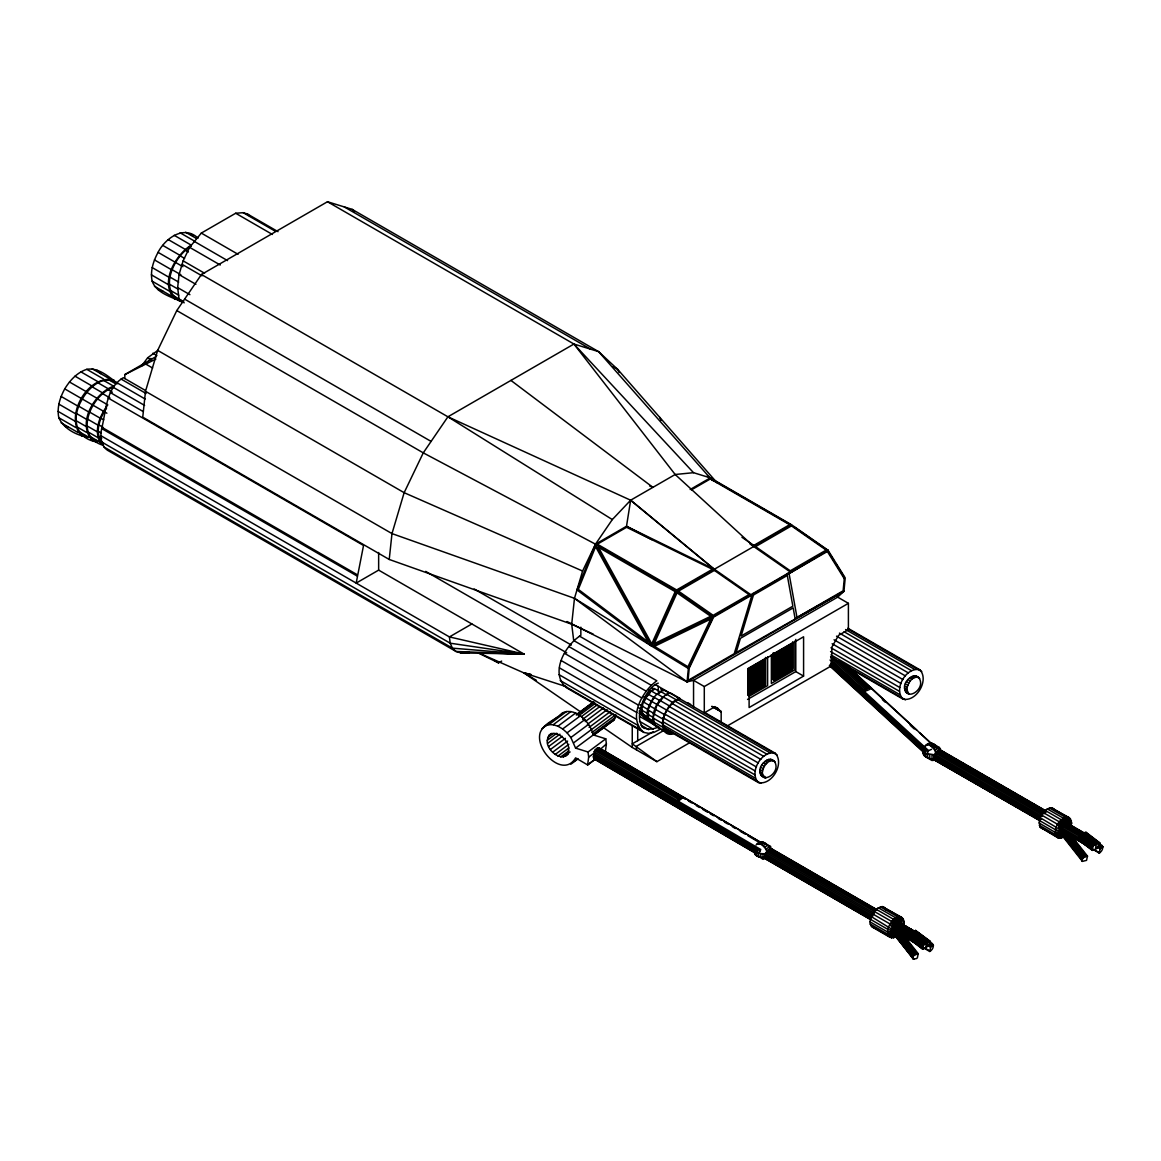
<?xml version="1.0" encoding="UTF-8"?>
<svg xmlns="http://www.w3.org/2000/svg" width="1161" height="1161" viewBox="0 0 1161 1161"><rect width="100%" height="100%" fill="white"/><g stroke="black" fill="none" stroke-linecap="round" stroke-linejoin="round"><path stroke-width="1.5" d="M1082.4 861.375L1081.979 859.866L1083.198 857.834L1087.494 856.136L1086.536 860.359L1082.4 861.375L1060.907 834.019L1062.126 831.087L1083.198 857.834M903.026 925.81L903.984 922.589L901.589 917.292L882.2 906.567L876.004 909.194L872.332 913.751L870.228 919.207L870.228 924.083L872.332 927.102L890.023 937.319L893.694 937.638L893.694 919.41C898.164 913.707 906.407 918.453 903.693 925.186M755.289 853.103L594.055 758.917L593.402 756.464L594.853 752.56L588.671 757.161L587.626 764.91L575.58 757.872C563.404 778.842 534.423 749.991 540.3 732.286C544.233 722.781 555.959 719.791 562.751 712.781C566.829 710.648 571.56 711.33 575.653 713.028C584.375 717.295 590.833 725.581 593.286 734.928L605.766 738.817L606.39 743.983L605.345 751.733M600.803 750.964L600.847 749.861M659.68 729.5L653.991 732.359L648.593 733.346L643.862 732.417L566.437 687.733C549.4 673.22 565.16 644.935 580.848 635.401L580.848 627.172M643.862 732.417C627.027 718.296 642.222 691.056 656.85 680.796L579.441 636.112M928.756 942.253C935.577 942.616 933.72 949.35 929.772 951.469L923.706 948M1042.999 812.424L1059.354 821.857L1061.662 833.003L1061.314 837.995L1057.656 837.676L1040.009 827.038L1039.197 820.348L1041.315 814.891L1044.973 810.334L1051.169 807.693L1069.208 817.663L1071.327 820.667L1071.327 825.544M870.547 919.556L766.275 859.358C762.792 855.875 767.319 848.023 772.065 849.025L893.694 919.41L896.394 924.374L910.935 932.747L914.999 931.543L900.53 923.198L896.394 924.374L893.709 929.642L908.033 937.914L907.931 939.118L871.04 916.464M871.04 925.897L891.721 937.827L893.68 930.89L891.721 921.486L767.987 850.229M716.177 481.786L617.71 369.387L598.597 351.638L352.117 209.343L327.475 201.738L201.434 274.504L176.791 310.567L157.664 350.375L145.502 391.301L391.983 533.596L574.477 598.336L687.08 681.855L688.357 668.475L713.159 616.491L827.996 550.183L845.223 577.902L843.945 591.283L837.662 597.131L693.552 680.346L687.08 681.855L567.032 621.512M1098.146 843.887C1104.982 844.265 1103.139 850.984 1099.162 853.074L1040.009 817.605M89.165 437.131C77.627 436.144 63.608 428.873 58.834 417.757C56.686 407.772 59.98 397.613 64.74 388.877C69.921 380.402 77.076 372.463 86.785 369.329C98.54 367.239 108.8 376.904 117.595 383.391M81.691 435.941C63.362 416.625 88.076 373.813 113.967 380.039M92.662 439.511L96.987 442.007C73.709 438.103 71.59 416.146 82.358 399.05C88.758 387.397 104.388 373.261 117.624 383.696M92.459 440.6C76.423 423.301 94.273 393.216 113.589 386.149L103.489 380.329M89.803 436.347L100.122 442.312L103.445 445.389C72.33 436.362 91.501 394.551 113.343 387.353M100.122 442.312C93.533 429.962 100.107 415.159 107.784 404.884L97.466 398.934M103.068 443.241C93.62 433.561 99.919 417.597 106.594 407.99M108.205 398.049L363.538 545.467L356.18 583.098L378.646 570.124L523.959 654.049L460.656 652.903L455.997 651.466L107.436 450.221C100.151 445.2 100.078 435.114 101.965 427.335C106.159 410.37 106.13 387.73 123.313 377.702L145.183 390.328M176.661 299.088L179.752 300.859C169.738 296.49 156.227 292.441 152.164 281.209C150.016 271.239 153.325 261.08 158.07 252.343C165.167 238.411 183.917 224.595 198.052 238.15M145.502 391.301L142.745 417.162L389.225 559.457L571.705 624.212L593.111 634.066M175.021 299.407C159.115 283.052 175.006 255.478 191.159 245.087L174.208 235.306M182.901 302.397C157.04 292.166 173.294 256.392 191.159 246.19M184.178 302.847L179.055 299.016L177.662 287.609L179.055 274.591L183.133 260.862L189.62 247.337L201.317 233.085L235.683 213.247L243.171 212.681L247.409 213.987L278.03 231.663M389.225 559.457L391.983 533.596L404.144 492.685L423.272 452.863L447.914 416.799L573.94 344.033L598.597 351.638L712.332 480.509M714.552 481.205L710.329 477.868L693.509 472.687L675.18 474.501L630.641 500.217L612.311 519.562L595.491 544.175L582.59 571.038L574.477 598.336L571.705 624.212L573.723 640.756M650.16 721.025C634.762 715.423 643.891 694.467 654.383 688.531L660.565 692.101L658.403 693.668M669.926 733.534C654.789 726.467 667.793 702.347 680.302 698.632L670.144 692.769C659.013 697.021 651.524 709.995 653.396 721.765L673.22 733.215L669.926 733.534C658.635 728.731 641.293 720.546 649.217 705.554C652.032 698.878 656.836 692.377 663.947 689.997L669.999 693.48M642.28 713.725L648.462 717.295L648.462 709.806L642.28 706.236M653.658 716.221L656.647 706.149M758.336 782.543C748.729 772.413 761.674 749.991 775.243 753.242C784.851 763.372 771.905 785.794 758.336 782.543L662.844 727.41M759.962 771.833C758.438 762.704 773.85 752.981 775.954 765.302C777.478 774.431 762.066 784.168 759.962 771.833L762.298 773.182L764.301 777.609M762.298 773.182C762.574 767.45 767.348 759.207 773.952 760.89M902.924 699.082C893.317 688.952 906.277 666.53 919.846 669.781C929.453 679.911 916.493 702.332 902.924 699.082L830.928 657.503M904.564 688.371C903.04 679.243 918.453 669.52 920.557 681.841C922.066 690.969 906.654 700.693 904.564 688.371L906.901 689.721L908.903 694.147M906.901 689.721C907.176 683.989 911.936 675.746 918.554 677.429M929.54 941.136L926.768 943.037L926.188 947.42L929.743 944.923L930.222 941.281L915.463 930.44L909.977 933.749L908.207 937.029L908.642 938.436L922.676 949.176L926.13 947.449L926.725 943.066L912.691 932.327L897.468 923.546L895.813 917.872L878.122 907.655M547.295 740.312C549.733 724.653 570.356 738.962 568.6 749.846C566.147 765.505 545.525 751.196 547.295 740.312L556.83 733.215M594.432 734.695L614.401 719.588L615.823 714.712L591.936 732.489M1095.52 848.735L1096.202 844.337L1098.945 842.552L1099.975 843.278C1100.352 846.993 1094.155 851.231 1091.746 849.808L1078.308 839.49L1080.078 835.369L1086.174 832.408L1099.612 842.712M1040.009 827.038L1059.354 838.198L1061.343 831.232L1055.538 829.781L934.895 760.237C931.064 756.29 939.394 745.739 942.253 752.197M1089.018 846.659L1061.328 830.739C1061.43 827.314 1065.943 821.074 1069.281 824.687L1084.374 833.395M1085.317 833.525C1081.544 830.579 1075.855 840.883 1079.077 840.158M904.201 935.868L918.22 953.66L917.364 957.883L916.232 958.667L913.156 959.001L893.273 932.893L894.463 930.832L913.881 955.459L912.691 957.506L913.156 959.001M929.772 951.469L930.629 947.231L933.299 944.851M1062.242 833.743L1061.314 837.995L1063.432 837.096M1081.979 860.751L1082.4 858.85L1061.343 832.118L1060.907 834.019L1062.126 834.933M1099.162 853.074L1100.12 848.851L1102.747 846.543M754.665 851.245C753.445 856.702 761.297 858.095 765.273 857.369L765.273 853.596L767.305 853.117M771.412 850.055L770.541 846.267L765.273 843.931M923.343 749.904L925.883 753.445L934.257 754.737L934.257 758.51C928.249 760.02 920.528 755.651 923.634 748.613M923.343 753.678L923.634 752.386L829.389 665.587M940.381 748.613L940.381 751.196L939.51 747.394L934.257 745.072M908.033 937.914L910.935 932.747M922.676 949.176L923.155 945.533L926.725 943.066M648.868 708.399L651.698 701.447M1070.645 826.168L1071.603 822.946L1069.208 817.663C1059.935 815.428 1051.097 830.754 1057.656 837.676L1061.343 831.232L1057.656 824.325L1041.315 814.891M752.038 594.65L734.245 653.701L688.067 680.361L689.213 668.214L713.58 617.159L751.922 595.027M753.184 593.373L752.879 594.403L827.996 550.183L791.468 524.714L707.209 476.068M1091.746 849.808L1093.517 845.672L1096.202 844.337L1082.081 833.642M894.536 934.982L893.694 937.638L895.813 936.738M1061.357 831.973L1059.354 838.198L1061.662 833.003M891.721 937.827L893.825 932.152L893.694 937.638L895.116 935.142M759.628 852.116L760.774 849.504L593.706 751.689M201.434 274.504L447.914 416.799L630.641 500.217L626.505 526.267L595.491 544.175L576.988 589.904L651.829 646.242L688.357 668.475M1063.026 834.149L1061.314 837.995L1063.099 835.47M924.475 747.437C927.77 739.862 937.449 743.562 938.959 750.369L935.679 752.255L936.274 754.258M927.537 752.676L928.626 750.645L931.572 749.309M644.021 702.071L645.922 698.109M1070.282 825.616L1071.603 822.946L1069.615 826.458M902.678 924.911L903.984 922.589L902.678 924.838M909.078 935.127L894.623 926.783L893.694 919.41L894.043 928.205L909.078 935.127L895.421 925.477L893.694 919.41C889.282 923.59 884.74 932.254 890.023 937.319L893.68 930.89L890.023 923.967L872.332 913.751M890.023 937.319L893.665 931.006L887.918 929.424L765.592 858.763M141.526 366.107L147.665 357.762L158.157 350.172M678.764 799.566C674.614 803.789 685.614 796.591 682.465 796.823L678.764 799.566L594.577 750.383L595.52 749.266L679.722 798.449M864.582 690.911L864.219 691.448C877.919 687.254 868.443 685.541 864.582 690.911L831.247 660.275M646.75 696.905L650.32 692.464M652.569 700.185L654.296 697.645L648.114 694.089M657.344 704.712L663.221 697.398L657.17 693.915M148.811 360.578L150.901 358.372M888.731 936.114L893.68 930.89L887.628 932.022L869.937 921.805M1056.35 836.471L1061.343 831.232L1055.262 832.379L1038.921 822.946M766.71 858.197L762.995 859.343L758.336 855.947M928.336 744.245L929.308 743.345M756.101 844.99C760.629 838.779 768.277 843.278 769.975 849.228L766.71 851.115C765.172 847.486 761.572 842.567 757.074 844.091M759.367 843.104L760.339 842.204L598.278 747.64M559.849 715.379L562.751 712.781M913.881 955.459L918.22 953.66M542.129 728.557L558.485 716.395M545.031 725.944L548.819 724.653L566.524 711.475M548.819 724.653L553.216 724.74L570.936 711.562M553.216 724.74L557.948 726.205L575.653 713.028M576.567 714.465L593.431 701.926M548.718 735.435L551.446 733.418M576.277 714.944L593.14 702.39M577.365 714.755L594.229 702.202M547.658 737.627L553.1 733.563M578.526 715.858L595.39 703.305M557.948 726.205L562.664 728.963L580.384 715.8M581.284 716.714L596.739 705.206M547.658 743.316L559.921 734.202M582.633 719.37L599.497 706.817M548.718 746.45L562.345 736.321M562.664 728.963L567.076 732.823L584.781 719.646M585.202 721.62L603.473 708.021M550.416 749.484L565.407 738.338M587.408 724.362L607.087 709.719M605.766 738.817L588.046 751.994L575.58 748.105L570.849 737.525L588.569 724.348M552.621 752.226L567.613 741.081M589.091 727.396L610.193 711.708M555.19 754.476L568.817 744.346M573.752 742.735L612.66 713.797M557.948 756.087L568.846 747.974M560.705 756.943L568.875 750.862M592.966 734.129L615.461 717.396M563.274 757.001L570.08 751.936M597.857 731.27L607.696 723.956M575.58 748.105L593.286 734.928M593.315 735.261L614.401 719.588M565.48 756.232L568.193 754.215M573.752 761.601L577.844 758.554M570.849 764.214L577.67 759.134M606.39 743.983L600.629 749.034M596.478 758.322L587.626 764.91L595.549 758.873L594.055 758.917M658.272 683.132C640.814 689.3 626.577 739.412 658.272 727.163L639.74 716.482M827.996 550.183L789.074 573.607L787.956 573.302M1061.343 831.232L1055.538 834.657L1039.197 825.224M893.68 930.89L887.918 934.3L870.228 924.083M124.822 378.559L124.822 374.597L156.14 356.514M124.822 374.597L155.85 359.054M690.171 489.507L710.329 477.868L712.854 480.204M691.448 489.84L710.329 478.942L789.64 524.714L753.823 545.394M471.888 623.95L449.423 636.925L100.847 435.68M478.158 652.946L498.548 662.887L501.654 661.088M712.433 569.282L676.631 589.948L597.349 544.175L626.577 527.297L713.304 569.717M713.434 568.701L630.641 500.217L714.363 569.238L750.877 594.708M791.468 524.714L676.631 591.022L651.829 646.242L574.477 598.336M687.08 681.855L843.945 591.283L736.132 652.598L740.428 638.332L793.166 607.885L795.096 618.552L843.945 591.283M693.552 706.686L693.552 680.346L704.292 686.543L848.401 603.328L848.401 629.683L838.605 635.343L831.886 647.04L831.508 665.775L727.381 725.901M747.713 668.692L765.52 658.403M792.76 642.686L773.473 653.817L772.704 653.382M747.713 669.636L765.52 659.361M792.76 643.629L773.473 654.775L772.704 654.325M747.713 670.594L765.52 660.304M792.76 644.587L773.473 655.718L772.704 655.283L772.704 657.184L773.473 657.634L792.76 646.488M747.713 671.551L765.52 661.262M792.76 645.531L773.473 656.676L772.704 656.241M747.713 672.495L765.52 662.22M747.713 673.453L765.52 663.163M792.76 647.446L773.473 658.577L772.704 658.142M747.713 674.396L765.52 664.121M792.76 648.389L773.473 659.535L772.704 659.085M747.713 675.354L765.52 665.064M792.76 649.347L773.473 660.478L772.704 660.043M747.713 676.312L765.52 666.022M792.76 650.291L773.473 661.436L772.704 661.001L772.704 662.902L773.473 663.337L792.76 652.206M653.266 731.691L632.252 743.824L656.894 761.66L689.59 742.793M747.713 677.255L765.52 666.98M792.76 651.248L773.473 662.394L772.704 661.944M747.713 678.213L765.52 667.923M747.713 679.156L765.52 668.881M792.76 653.15L773.473 664.295L772.704 663.86M747.713 680.114L765.52 669.824M792.76 654.107L773.473 665.238L772.704 664.803M747.713 681.072L765.52 670.782M792.76 655.051L773.473 666.196L772.704 665.761L772.704 667.662L773.473 668.097L792.76 656.966M664.484 730.08L636.46 746.262L636.46 749.875M747.713 682.015L765.52 671.74M792.76 656.009L773.473 667.154L772.704 666.704M747.713 682.973L765.52 672.683M747.713 683.916L765.52 673.641M792.76 657.91L773.473 669.055L772.704 668.62M747.713 684.874L765.52 674.599M792.76 658.867L773.473 670.013L772.704 669.563M747.713 685.832L765.52 675.542M792.76 659.825L773.473 670.956L772.704 670.521M747.713 686.775L765.52 676.5M792.76 660.769L773.473 671.914L772.704 671.464L772.704 673.38L773.473 673.815L792.76 662.67M747.713 687.733L765.52 677.443M792.76 661.726L773.473 672.858L772.704 672.422M747.713 688.691L765.52 678.401M747.713 689.634L765.52 679.359M792.76 663.628L773.473 674.773L772.704 674.323M747.713 690.592L765.52 680.302M792.76 664.585L773.473 675.717L772.704 675.281M747.713 691.535L765.52 681.26M792.76 665.529L773.473 676.674L772.704 676.224L772.704 679.083L773.473 679.533L792.76 668.388M747.713 692.493L765.52 682.204M792.76 666.487L773.473 677.618L772.704 677.182M747.713 693.451L765.52 683.161M792.76 667.43L773.473 678.575L772.704 678.14M747.713 694.394L765.52 684.119M747.713 695.352L765.52 685.063L765.52 657.445M711.867 706.454L721.17 711.693L721.17 722.374M748.83 696.455L767.624 685.585L767.624 656.778M747.539 699.444L795.793 671.595L803.586 676.094L803.586 636.779L749.106 668.228L749.106 707.542L803.586 676.094M925.07 746.131L930.585 742.953M926.043 745.231L932.065 743.098M758.336 843.699L761.601 841.812M759.816 843.844L763.082 841.957M928.785 744.985L930.382 745.652L933.647 743.766M761.398 844.511L764.664 842.625M930.382 745.652L931.964 746.813L935.229 744.927M762.995 845.672L766.26 843.786M931.964 746.813L933.444 748.381L936.709 746.479M764.46 847.24L767.74 845.353M933.444 748.381L934.707 750.238L937.972 748.337M765.738 849.097L769.003 847.211M907.931 939.118L909.324 938.581M610.512 721.866L612.718 721.097M934.707 760.237L931.964 760.484L928.785 758.655M1080.194 839.983L1078.308 839.49M768.176 859.459L766.275 859.358M460.656 652.903L469.697 652.482M765.026 776.52L761.964 776.259M754.374 848.764C755.303 853.422 761.369 854.09 765.273 853.596M681.623 797.027L683.176 797.041L682.465 796.823M489.594 653.048L523.959 654.049L449.423 636.925L450.192 643.194L452.427 648.157L455.997 651.466L523.959 654.049L450.192 643.194L101.617 441.949M511.333 653.033L523.959 654.049L452.427 648.157L103.851 446.912M915.463 930.44L930.614 941.832M530.94 674.483L523.959 672.93L478.405 652.772M530.954 674.614L523.959 672.93L581.821 712.738M158.07 289.611L162.801 291.077M64.74 426.16L67.889 427.132M82.358 434.78L85.377 435.709M93.127 439.438L96.015 440.324M906.552 692.783L907.975 693.233M721.054 711.766L717.774 708.37L714.073 707.238L704.292 712.883L704.292 686.543M1041.315 828.243L1042.999 828.765M640.959 714.784L645.922 717.643L639.058 713.014L643.441 715.539M651.292 722.606L654.006 723.448M653.396 721.765L654.76 724.783L659.767 727.671M872.332 927.102L874.03 927.624M566.539 686.746L523.959 672.93L536.426 680.361M649.58 485.922L652.917 487.359L510.927 380.416M582.59 571.038L404.144 492.685L157.664 350.375M714.363 569.238L626.505 526.267L651.829 539.676M934.895 760.237L1026.919 812.802M595.491 544.175L651.829 646.242L713.159 616.491L676.631 591.022L595.491 544.175L423.272 452.863L176.791 310.567M929.787 943.124L932.82 944.865M930.498 943.545L933.531 945.286M929.119 943.574L932.152 945.315M928.365 944.401L931.383 946.142M927.595 945.504L930.629 947.231M910.659 939.946L913.692 941.687M924.301 947.753L930.353 951.222M907.031 938.465L920.673 946.259M344.28 206.919L590.76 349.229M327.475 201.738L573.94 344.033L693.509 472.687M613.008 366.658L617.71 369.387L619.147 372.536M790.917 524.83L714.16 480.523L716.99 482.744M243.171 212.681L275.331 231.242M235.683 213.247L272.429 234.464M837.662 597.131L848.401 603.328M201.317 233.085L238.063 254.303M185.615 232.244L196.412 238.469M180.115 232.795L193.989 240.806M193.858 241.154L227.541 260.601M189.62 247.337L220.256 265.013M847.835 628.217L919.846 669.781M848.169 629.073L921.747 671.551M845.6 629.538L914.476 669.302M168.301 239.616L185.252 249.397M185.499 250.326L188.387 251.981M844.076 631.758L911.385 670.623M914.795 675.629L919.643 678.43M839.418 633.108L908.294 672.872M913.156 675.804L915.492 677.153M911.385 676.544L913.722 677.893M162.801 245.421L179.752 255.217M180.231 255.884L184.555 258.381M909.614 677.835L911.965 679.185M836.53 636.155L905.406 675.92M183.133 260.862L204.568 273.241M907.975 679.577L910.311 680.926M834.048 639.784L902.924 679.548M906.552 681.638L908.903 683.002M182.088 264.36L201.999 275.854M158.07 252.343L175.021 262.125M175.688 262.517L182.901 266.682M905.478 683.902L907.815 685.251M832.147 643.745L901.023 683.51M904.796 686.195L907.133 687.544M830.957 647.765L899.833 687.53M904.796 690.273L907.133 691.622M905.478 691.782L907.815 693.132M172.22 269.758L180.869 274.751M154.442 259.89L171.393 269.686M179.055 274.591L195.89 284.314M830.55 651.568L899.427 691.332M830.957 654.906L899.833 694.67M830.594 656.647L905.406 699.836M170.028 277.116L178.692 282.108M152.164 267.567L169.114 277.363M177.662 287.609L189.911 294.676M169.288 284.082L177.938 289.074M151.38 274.838L168.33 284.634M170.028 290.177L178.692 295.184M184.614 299.103L431.094 441.412M152.164 281.209L169.114 291.005M172.22 295.01L183.641 301.671M154.442 286.259L171.393 296.04M1051.169 807.693L1070.515 818.868M1049.21 807.896L1065.551 817.329L1067.931 823.526L1084.534 833.119M1047.091 808.796L1063.432 818.229L1065.914 823.802L1082.516 833.395M940.584 750.021L1061.314 819.768L1063.781 825.427L1080.383 835.006M941.948 751.167L1046.235 811.379M939.626 749.962L1045.466 811.075M1083.576 833.076L1066.974 823.483L1065.551 817.329L1065.914 823.802M938.567 750.282L1045.974 812.294M937.478 750.949L1044.885 812.947M1081.428 834.048L1064.826 824.47L1063.432 818.229L1063.781 825.427M1098.35 844.337L1102.95 846.993M1098.567 845.193L1101.629 846.964M936.448 751.907L1043.841 813.919M1097.813 846.006L1100.875 847.762M935.519 753.097L1041.344 814.209M1079.454 836.21L1062.852 826.617L1061.314 819.768L1061.575 829.375L1078.177 838.953M1097.058 847.08L1100.12 848.851M934.765 754.447L1042.157 816.444M934.242 755.855L1040.082 816.952M933.995 757.219L1041.388 819.231M1093.604 849.315L1099.728 852.856M934.024 758.467L1039.864 819.564M1030.039 814.601L1039.371 820M934.329 759.483L1040.169 820.595M152.831 353.22L156.909 355.585M147.665 357.762L151.757 360.128M146.46 364.481L152.584 368.008M714.697 706.599L717.774 708.37M713.13 706.759L720.792 711.185M711.969 706.381L721.17 711.693M687.588 702.637L690.722 704.451M704.8 712.578L775.243 753.242M655.181 684.54L777.144 755.013M660.711 688.937L663.802 690.722M677.531 699.444L769.888 752.763M121.034 379.037L146.097 393.506M573.853 640.611L651.263 685.309M666.603 694.263L676.761 700.127M660.565 691.434L666.603 694.931M651.901 687.747L654.383 689.184L651.292 691.448L648.81 690.011M674.439 700.765L766.782 754.084M663.062 696.847L673.22 702.71M770.207 759.091L775.04 761.892M651.132 690.897L657.315 694.467M116.942 382.724L145.14 399.007M474.152 588.961L571.343 645.066M92.285 368.792L109.236 378.573M112.965 380.721L116.056 382.506M671.334 703.015L763.691 756.348M768.553 759.265L770.889 760.615M108.757 379.807L115.969 383.957M766.782 760.005L769.133 761.369M568.73 646.474L646.155 691.172M86.785 369.329L103.735 379.125M659.767 700.33L669.926 706.193M654.006 697.239L660.058 700.736M765.026 761.297L767.363 762.646M668.46 706.062L760.803 759.381M113.27 387.339L144.603 405.421M763.372 763.038L765.723 764.388M80.878 371.839L97.829 381.635M643.441 696.687L758.336 763.009M761.964 765.114L764.301 766.463M425.681 571.386L566.742 652.83M97.829 382.724L107.929 388.558M107.929 389.661L112.341 392.215M564.449 653.295L641.859 697.979M760.876 767.363L763.212 768.713M110.295 392.563L143.195 411.545M664.077 713.652L756.435 766.971M643.528 702.028L649.71 705.598M649.217 705.554L655.268 709.037M760.194 769.656L762.53 771.006M654.76 708.994L664.919 714.857M74.972 376.149L91.922 385.945M92.169 386.86L102.255 392.694M102.502 393.608L109.874 397.86M640.35 704.654L642.831 706.091M662.887 717.672L755.23 770.991M760.194 773.734L762.53 775.098M647.911 709.951L653.948 713.449M760.876 775.243L765.723 778.044M653.396 713.594L663.555 719.457M561.271 660.594L638.695 705.293M638.695 707.746L642.425 709.908M662.467 721.474L754.824 774.793M641.844 710.227L648.027 713.797M647.461 714.131L653.512 717.614L653.948 721.271L647.911 717.788M652.932 717.948L663.091 723.811M69.457 381.969L86.422 391.75M86.886 392.433L96.987 398.252M639.101 711.098L642.831 713.246L644.021 715.887M662.887 724.812L755.23 778.131M662.51 726.554L760.803 783.312M559.442 667.88L636.852 712.578M643.528 716.497L651.205 720.923M649.217 720.676L655.268 724.174M656.937 726.801L667.096 732.664M64.74 388.877L81.691 398.673M82.358 399.05L92.459 404.884M93.127 405.276L103.445 411.226M104.127 411.618L106.885 413.214M559.065 674.672L636.475 719.37M639.435 721.242L653.338 729.268M641.017 725.262L648.738 729.718M641.699 726.728L644.79 728.498M560.168 680.491L637.578 725.19M100.949 418.221L103.706 419.818M562.693 684.946L640.103 729.63M89.803 412.199L100.122 418.149M78.89 406.292L88.976 412.126M61.112 396.438L78.063 406.219M98.946 424.941L103.097 427.335M87.714 419.223L98.032 425.187M101.965 427.335L357.298 574.753M76.699 413.65L86.799 419.469M101.617 428.525L356.949 575.929M58.834 404.101L75.784 413.896M98.279 431.297L101.036 432.893M493.831 660.159L498.548 662.887M87.002 425.898L97.321 431.848M75.958 420.616L86.045 426.45M58.05 411.371L75.001 421.167M98.946 436.87L101.718 438.466M87.714 431.732L98.032 437.697M76.699 426.726L86.799 432.545M602.588 727.033L632.252 747.437L656.894 761.66M58.834 417.757L75.784 427.538M78.89 431.558L88.976 437.378M61.112 422.793L78.063 432.574M83.331 435.622L86.422 437.407M882.2 906.567L902.881 918.496M880.227 906.756L897.917 916.972L900.53 923.198L914.244 931.311M771.18 848.793L877.019 909.89M770.164 848.923L875.989 910.021M904.651 926.42L911.82 930.556M896.394 924.374L895.813 917.872L898.556 923.053L913.097 931.441M769.075 849.402L874.915 910.514M766.986 851.318L874.378 913.315M895.421 925.477L909.934 933.836M766.144 852.595L873.536 914.592M765.491 853.988L872.883 915.985M894.043 928.205L908.439 936.506M765.099 855.396L870.939 916.493M764.983 856.716L870.823 917.814M772.834 862.159L777.507 864.843M780.627 866.643L783.733 868.443M786.853 870.242L789.959 872.042M794.632 874.741L797.738 876.526M800.858 878.326L803.963 880.125M808.637 882.824L811.757 884.624M822.641 890.908L831.987 896.307M841.319 901.691L845.992 904.39M849.112 906.19L852.218 907.989M855.338 909.774L859.996 912.473M863.116 914.273L866.222 916.073M765.143 857.863L870.982 918.975M598.945 747.8L761.442 842.77M597.436 747.844L685.367 799.247M688.502 801.075L691.637 802.904M696.324 805.647L699.459 807.475M702.594 809.304L707.281 812.047M710.416 813.876L713.551 815.704M718.238 818.447L721.373 820.276M724.508 822.104L727.642 823.933M732.33 826.676L735.464 828.504M740.152 831.247L744.854 833.99M747.989 835.818L758.946 842.233M596.507 748.395L680.694 797.578M594.214 753.794L760.15 850.723M593.692 755.172L758.06 851.202M593.402 756.464L754.635 850.665M593.373 757.567L754.606 851.753M597.117 759.787L600.252 761.616M603.372 763.445L608.074 766.187M611.208 768.016L614.329 769.845M619.031 772.587L622.165 774.416M625.286 776.245L629.988 778.987M633.122 780.816L644.079 787.216M647.199 789.059L651.901 791.802M656.604 794.545L665.993 800.031M670.681 802.773L681.638 809.173M684.772 811.002L689.474 813.745M692.595 815.573L695.729 817.402M700.431 820.145L703.566 821.973M706.686 823.802L711.388 826.545M714.523 828.373L717.643 830.202M720.778 832.031L725.48 834.774M728.6 836.602L733.302 839.345M736.437 841.174L739.557 843.002M742.692 844.831L747.394 847.574M750.514 849.402L755.216 852.159M593.59 758.394L755.956 853.277M901.676 924.417L899.891 916.769L901.792 924.766L899.891 916.769L900.53 923.198L915.681 932.138M900.53 923.198L914.113 931.311L899.601 922.937L897.917 916.972L898.556 923.053M447.914 416.799L612.311 519.562M741.952 537.296L754.476 545.844M749.962 543.928L790.264 571.967M794.211 527.021L826.4 549.472M922.211 936.274L916.58 931.993L916.145 930.585M914.578 930.716L928.655 941.411M913.62 931.369L927.697 942.079M912.691 932.327L926.768 943.037M911.878 932.414L925.912 943.153M910.935 932.907L924.969 943.646M909.977 933.749L923.996 944.473M909.136 934.808L923.155 945.533M908.512 935.955L922.545 946.679M908.207 937.029L922.24 947.753M908.25 937.899L923.01 949.248M1085.506 832.234L1099.975 843.278M1084.635 832.481L1099.989 844.149M1083.677 833.105L1097.116 843.423M1081.965 834.091L1095.403 844.41M1081.036 834.57L1094.475 844.874M1080.078 835.369L1093.517 845.672M1079.237 836.413L1092.675 846.717M1092.051 847.849L1078.613 837.545L1062.097 827.967L1061.314 819.768M1078.279 838.619L1091.717 848.923M1078.671 840.056L1092.516 850.462M772.065 849.025L773.182 850.505M753.75 546.497L675.18 474.501L573.94 344.033M847.951 666.399L936.738 748.555M845.077 664.324L916.827 730.254M919.483 732.693L931.427 743.679M841.304 661.944L869.313 687.675M882.345 699.619L885.001 702.057M910.224 725.248L914.2 728.905M838.764 661.117L868.094 688.081M833.511 658.142L866.846 688.778M830.971 657.881L865.656 689.75M830.057 660.043L928.626 750.645M831.203 662.292L928.118 751.37M830.608 663.599L926.202 751.457M830.318 664.832L923.256 750.267M829.622 665.253L923.895 751.893M916.218 676.065L917.292 677.081M1052.867 808.216L1054.173 809.42M352.117 209.343L354.656 211.708M247.409 213.987L250.007 216.396M771.615 759.526L772.704 760.542M190.346 233.709L192.77 235.944M883.898 907.089L886.003 910.093M97.016 370.243L100.644 373.61M567.076 732.823L570.849 737.525M1071.98 836.428L1087.494 856.136M1069.92 834.933L1086.551 856.034M1066.567 832.393L1085.419 856.325M1064.289 831.624L1084.258 856.949M1060.907 833.134L1081.979 859.866M903.229 935.81L917.263 953.587M899.92 933.386L916.116 953.892M896.582 931.296L914.941 954.545M893.68 931.862L913.097 956.49M893.273 932.893L912.691 957.506M913.983 959.262L893.288 933.763M1086.174 832.408L1086.551 833.845M828.098 551.257L833.7 560.255M835.557 563.259L843.96 576.77M1057.656 824.325L1061.328 830.739M934.707 750.238L936.346 754.287M659.68 417.278L661.088 420.398M1059.354 821.857L1061.575 829.375M891.721 921.486L893.709 929.642M1069.6 825.718L1067.525 817.141L1067.931 823.526M1069.281 824.687L1067.525 817.141L1068.715 823.947M588.046 751.994L588.671 757.161M901.589 917.292L901.937 924.229M1069.513 824.107L1069.208 817.663L1069.528 824.702M932.007 754.911L932.007 758.684M929.772 754.737L929.772 758.51M927.683 754.229L927.683 758.017M925.883 753.445L925.883 757.219M924.504 752.401L924.504 756.174M923.634 751.196L923.634 754.969M795.793 639.421L795.793 671.595M794.864 641.046L794.864 669.853L771.368 683.437L771.368 654.63M792.76 641.728L792.76 669.346L773.473 680.477L773.473 652.874M763.038 853.77L763.038 857.544M760.789 853.596L760.789 857.369M758.699 853.103L758.699 856.876M756.914 852.305L756.914 856.078M755.535 851.26L755.535 855.033M754.665 850.055L754.665 853.828M658.272 686.325L658.272 691.463M637.708 726.626L637.708 740.689M632.252 725.857L632.252 747.437M378.646 552.505L378.646 570.124M673.075 733.926A20.143 11.625 -60 0 1 662.858 720.386A20.143 11.625 -60 0 1 679.243 698.298M844.279 578.7L843.118 590.818L796.997 617.449L789.074 573.607L827.358 551.504L844.279 578.7M753.474 594.998L741.095 636.054L792.861 606.173L787.303 575.464L753.474 594.998M595.608 546.686L578.323 589.396L648.23 642.033L595.608 546.686M675.209 591.631L651.756 643.847L598.466 547.324L675.209 591.631M677.037 592.821L654.194 643.687L710.692 616.273L677.037 592.821M710.735 619.06L687.965 666.762L654.456 646.358L710.735 619.06M714.363 570.399L678.459 591.123L713.159 615.33L749.063 594.606L714.363 570.399M791.468 525.889L755.579 546.613L790.264 570.806L826.153 550.082L791.468 525.889"/></g></svg>
